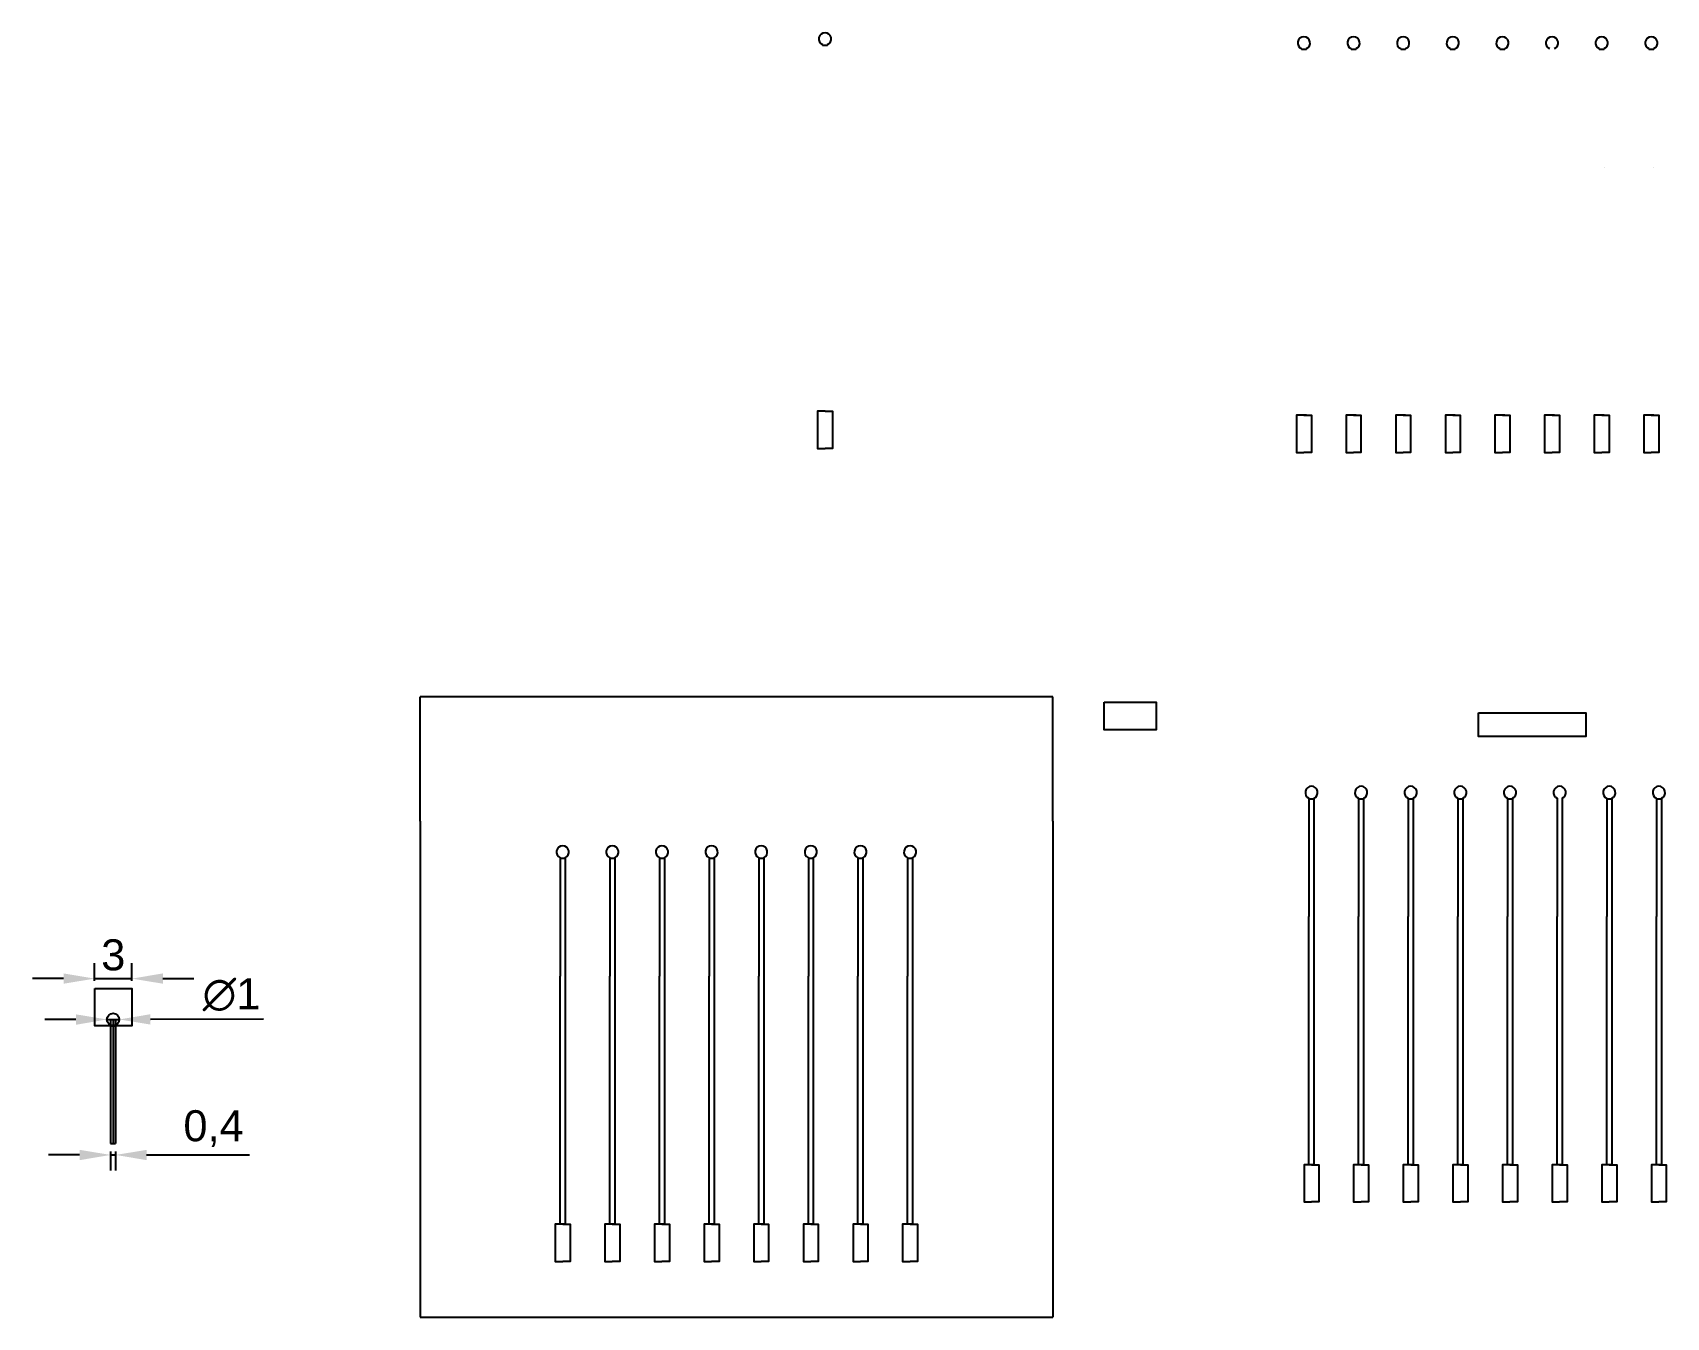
# Model space of a CAD drawing. Header units: millimetres. Extents: x -3 to 129, y -18 to 85.
import ezdxf

# ---------------------------------------------------------------- set-up
doc = ezdxf.new("R2010")
doc.units = ezdxf.units.MM
for name, color, linetype in [('coverlay_openings', 4, 'Continuous'), ('notcoverlay', 50, 'Continuous'), ('outline', 3, 'Continuous'), ('traces', 10, 'Continuous')]:
    doc.layers.add(name, color=color, linetype=linetype)
doc.styles.get("Standard").update_dxf_attribs({"font": 'arial.ttf'})
doc.dimstyles.new('ISO-25', dxfattribs={"dimtxt": 2.5, "dimasz": 2.5, "dimexe": 1.25, "dimexo": 0.625, "dimtad": 1, "dimtxsty": 'Standard', "dimcen": 2.5, "dimadec": 0, "dimazin": 0, "dimtfac": 1, "dimtmove": 0, "dimatfit": 3, "dimfxl": 1, "dimarcsym": 0})

# ---------------------------------------------------------------- blocks, each defined once
blk = doc.blocks.new('*D2')
at = {"color": 0, "lineweight": -2, "transparency": 16777216}
for p, q in [((2.44, 8.68), (2.44, 10.1)), ((5.44, 8.68), (5.44, 10.1)), ((-0.06, 8.85), (-2.56, 8.85)), ((2.44, 8.85), (5.44, 8.85)), ((7.94, 8.85), (10.44, 8.85))]:
    blk.add_line(p, q, dxfattribs=at)
at = {"color": 0, "transparency": 16777216}
for points in [[(-0.06, 9.27), (-0.06, 8.44), (2.44, 8.85)], [(7.94, 9.27), (7.94, 8.44), (5.44, 8.85)]]:
    blk.add_solid(points, dxfattribs=at)
at = {"layer": 'Defpoints', "color": 0, "transparency": 16777216}
for p in [(2.44, 8.06), (5.44, 8.85), (5.44, 8.06)]:
    blk.add_point(p, dxfattribs=at)
at = {"color": 0, "transparency": 16777216, "insert": (3.94, 10.75), "char_height": 2.5, "attachment_point": 5}
blk.add_mtext('3', dxfattribs=at)
blk = doc.blocks.new('*D3')
at = {"color": 0, "lineweight": -2, "transparency": 16777216}
for p, q in [((0.93, 5.55), (-1.57, 5.55)), ((3.43, 5.56), (4.43, 5.56)), ((16.04, 5.58), (6.93, 5.56))]:
    blk.add_line(p, q, dxfattribs=at)
at = {"color": 0, "transparency": 16777216}
for points in [[(0.93, 5.97), (0.93, 5.13), (3.43, 5.56)], [(6.93, 5.98), (6.93, 5.15), (4.43, 5.56)]]:
    blk.add_solid(points, dxfattribs=at)
at = {"layer": 'Defpoints', "color": 0, "transparency": 16777216}
for p in [(3.43, 5.56), (4.43, 5.56)]:
    blk.add_point(p, dxfattribs=at)
at = {"color": 0, "transparency": 16777216, "insert": (13.47, 7.55), "char_height": 2.5, "attachment_point": 5, "rotation": 0.1089}
blk.add_mtext('∅1', dxfattribs=at)
blk = doc.blocks.new('*D4')
at = {"color": 0, "lineweight": -2, "transparency": 16777216}
for p, q in [((3.73, -5.07), (3.73, -6.61)), ((4.13, -5.07), (4.13, -6.61)), ((1.23, -5.36), (-1.27, -5.36)), ((3.73, -5.36), (4.13, -5.36)), ((6.63, -5.36), (14.92, -5.36))]:
    blk.add_line(p, q, dxfattribs=at)
at = {"color": 0, "transparency": 16777216}
for points in [[(1.23, -4.95), (1.23, -5.78), (3.73, -5.36)], [(6.63, -4.95), (6.63, -5.78), (4.13, -5.36)]]:
    blk.add_solid(points, dxfattribs=at)
at = {"layer": 'Defpoints', "color": 0, "transparency": 16777216}
for p in [(3.73, -4.44), (4.13, -4.44), (4.13, -5.36)]:
    blk.add_point(p, dxfattribs=at)
at = {"color": 0, "transparency": 16777216, "insert": (12.02, -3.24), "char_height": 2.5, "attachment_point": 5}
blk.add_mtext('0,4', dxfattribs=at)

msp = doc.modelspace()

# ---------------------------------------------------------------- linework, layer by layer
for p, q in [((61.108, 84.13), (61.108, 84.088)), ((61.108, 84.088), (61.508, 84.088)), ((61.508, 84.13), (61.508, 84.088)), ((99.704, 83.802), (99.704, 83.76)), ((99.704, 83.76), (100.104, 83.76)), ((100.104, 83.802), (100.104, 83.76)), ((103.704, 83.802), (103.704, 83.76)), ((103.704, 83.76), (104.104, 83.76)), ((104.104, 83.802), (104.104, 83.76)), ((107.704, 83.802), (107.704, 83.76)), ((107.704, 83.76), (108.104, 83.76)), ((108.104, 83.802), (108.104, 83.76)), ((111.704, 83.802), (111.704, 83.76)), ((111.704, 83.76), (112.104, 83.76)), ((112.104, 83.802), (112.104, 83.76)), ((115.704, 83.802), (115.704, 83.76)), ((115.704, 83.76), (116.104, 83.76)), ((116.104, 83.802), (116.104, 83.76)), ((123.704, 83.802), (123.704, 83.76)), ((123.704, 83.76), (124.104, 83.76)), ((124.104, 83.802), (124.104, 83.76)), ((127.704, 83.802), (127.704, 83.76)), ((127.704, 83.76), (128.104, 83.76)), ((128.104, 83.802), (128.104, 83.76)), ((100.315, 23.392), (100.315, 13.851)), ((100.315, 23.351), (100.715, 23.351)), ((100.715, 23.392), (100.715, 13.851)), ((104.315, 23.392), (104.315, 13.851)), ((104.315, 23.351), (104.715, 23.351)), ((104.715, 23.392), (104.715, 13.851)), ((108.315, 23.392), (108.315, 13.851)), ((108.315, 23.351), (108.715, 23.351)), ((108.715, 23.392), (108.715, 13.851)), ((112.315, 23.392), (112.315, 13.851)), ((112.315, 23.351), (112.715, 23.351)), ((112.715, 23.392), (112.715, 13.851)), ((116.315, 23.392), (116.315, 13.851)), ((116.315, 23.351), (116.715, 23.351)), ((116.715, 23.392), (116.715, 13.851)), ((120.315, 23.392), (120.315, 13.851)), ((120.715, 23.392), (120.715, 13.851)), ((124.315, 23.392), (124.315, 13.851)), ((124.315, 23.351), (124.715, 23.351)), ((124.715, 23.392), (124.715, 13.851)), ((128.315, 23.392), (128.315, 13.851)), ((128.315, 23.351), (128.715, 23.351)), ((128.715, 23.392), (128.715, 13.851)), ((3.726, 5.557), (3.726, -4.443)), ((3.726, 5.557), (4.126, 5.557)), ((3.926, 5.557), (3.926, -4.443)), ((4.126, 5.557), (4.126, -4.443)), ((3.726, 5.099), (4.126, 5.099)), ((3.726, 5.057), (4.126, 5.057)), ((3.726, -4.443), (4.126, -4.443))]:
    msp.add_line(p, q)
for points in [[(124.104, 74.26), (124.104, 74.26)], [(128.104, 74.26), (128.104, 74.26)], [(83.801, 31.141), (88.001, 31.141), (88.001, 28.914), (83.801, 28.914)], [(2.444, 8.057), (5.444, 8.057), (5.444, 5.057), (2.444, 5.057)]]:
    msp.add_lwpolyline(points, close=True)
for points in [[(61.308, 54.588), (60.708, 54.588), (60.708, 51.588), (61.308, 51.588)], [(61.308, 54.588), (60.708, 54.588), (60.708, 51.588), (61.308, 51.588)], [(61.308, 54.588), (61.908, 54.588), (61.908, 51.588), (61.308, 51.588)], [(99.904, 54.26), (99.304, 54.26), (99.304, 51.26), (99.904, 51.26)], [(99.904, 54.26), (99.304, 54.26), (99.304, 51.26), (99.904, 51.26)], [(100.104, 54.26), (99.704, 54.26)], [(99.904, 54.26), (100.504, 54.26), (100.504, 51.26), (99.904, 51.26)], [(99.904, 54.26), (100.504, 54.26), (100.504, 51.26), (99.904, 51.26)], [(103.904, 54.26), (103.304, 54.26), (103.304, 51.26), (103.904, 51.26)], [(103.904, 54.26), (103.304, 54.26), (103.304, 51.26), (103.904, 51.26)], [(104.104, 54.26), (103.704, 54.26)], [(103.904, 54.26), (104.504, 54.26), (104.504, 51.26), (103.904, 51.26)], [(103.904, 54.26), (104.504, 54.26), (104.504, 51.26), (103.904, 51.26)], [(107.904, 54.26), (107.304, 54.26), (107.304, 51.26), (107.904, 51.26)], [(107.904, 54.26), (107.304, 54.26), (107.304, 51.26), (107.904, 51.26)], [(108.104, 54.26), (107.704, 54.26)], [(107.904, 54.26), (108.504, 54.26), (108.504, 51.26), (107.904, 51.26)], [(107.904, 54.26), (108.504, 54.26), (108.504, 51.26), (107.904, 51.26)], [(111.904, 54.26), (111.304, 54.26), (111.304, 51.26), (111.904, 51.26)], [(111.904, 54.26), (111.304, 54.26), (111.304, 51.26), (111.904, 51.26)], [(112.104, 54.26), (111.704, 54.26)], [(111.904, 54.26), (112.504, 54.26), (112.504, 51.26), (111.904, 51.26)], [(111.904, 54.26), (112.504, 54.26), (112.504, 51.26), (111.904, 51.26)], [(115.904, 54.26), (115.304, 54.26), (115.304, 51.26), (115.904, 51.26)], [(115.904, 54.26), (115.304, 54.26), (115.304, 51.26), (115.904, 51.26)], [(116.104, 54.26), (115.704, 54.26)], [(115.904, 54.26), (116.504, 54.26), (116.504, 51.26), (115.904, 51.26)], [(115.904, 54.26), (116.504, 54.26), (116.504, 51.26), (115.904, 51.26)], [(119.904, 54.26), (119.304, 54.26), (119.304, 51.26), (119.904, 51.26)], [(119.904, 54.26), (119.304, 54.26), (119.304, 51.26), (119.904, 51.26)], [(120.104, 54.26), (119.704, 54.26)], [(119.904, 54.26), (120.504, 54.26), (120.504, 51.26), (119.904, 51.26)], [(119.904, 54.26), (120.504, 54.26), (120.504, 51.26), (119.904, 51.26)], [(123.904, 54.26), (123.304, 54.26), (123.304, 51.26), (123.904, 51.26)], [(123.904, 54.26), (123.304, 54.26), (123.304, 51.26), (123.904, 51.26)], [(124.104, 54.26), (123.704, 54.26)], [(123.904, 54.26), (124.504, 54.26), (124.504, 51.26), (123.904, 51.26)], [(123.904, 54.26), (124.504, 54.26), (124.504, 51.26), (123.904, 51.26)], [(127.904, 54.26), (127.304, 54.26), (127.304, 51.26), (127.904, 51.26)], [(127.904, 54.26), (127.304, 54.26), (127.304, 51.26), (127.904, 51.26)], [(128.104, 54.26), (127.704, 54.26)], [(127.904, 54.26), (128.504, 54.26), (128.504, 51.26), (127.904, 51.26)], [(127.904, 54.26), (128.504, 54.26), (128.504, 51.26), (127.904, 51.26)], [(100.715, 13.851), (100.715, -6.149), (100.315, -6.149), (100.315, 13.851)], [(104.715, 13.851), (104.715, -6.149), (104.315, -6.149), (104.315, 13.851)], [(108.715, 13.851), (108.715, -6.149), (108.315, -6.149), (108.315, 13.851)], [(112.715, 13.851), (112.715, -6.149), (112.315, -6.149), (112.315, 13.851)], [(116.715, 13.851), (116.715, -6.149), (116.315, -6.149), (116.315, 13.851)], [(120.715, 13.851), (120.715, -6.149), (120.315, -6.149), (120.315, 13.851)], [(124.715, 13.851), (124.715, 13.851), (124.715, -6.149), (124.315, -6.149), (124.315, 13.851)], [(128.715, 13.851), (128.715, 13.851), (128.715, -6.149), (128.315, -6.149), (128.315, 13.851)], [(100.515, -6.149), (99.915, -6.149), (99.915, -9.149), (100.515, -9.149)], [(100.515, -6.149), (99.915, -6.149), (99.915, -9.149), (100.515, -9.149)], [(100.515, -6.149), (101.115, -6.149), (101.115, -9.149), (100.515, -9.149)], [(100.515, -6.149), (101.115, -6.149), (101.115, -9.149), (100.515, -9.149)], [(104.515, -6.149), (103.915, -6.149), (103.915, -9.149), (104.515, -9.149)], [(104.515, -6.149), (103.915, -6.149), (103.915, -9.149), (104.515, -9.149)], [(104.515, -6.149), (105.115, -6.149), (105.115, -9.149), (104.515, -9.149)], [(104.515, -6.149), (105.115, -6.149), (105.115, -9.149), (104.515, -9.149)], [(108.515, -6.149), (107.915, -6.149), (107.915, -9.149), (108.515, -9.149)], [(108.515, -6.149), (107.915, -6.149), (107.915, -9.149), (108.515, -9.149)], [(108.515, -6.149), (109.115, -6.149), (109.115, -9.149), (108.515, -9.149)], [(108.515, -6.149), (109.115, -6.149), (109.115, -9.149), (108.515, -9.149)], [(112.515, -6.149), (111.915, -6.149), (111.915, -9.149), (112.515, -9.149)], [(112.515, -6.149), (111.915, -6.149), (111.915, -9.149), (112.515, -9.149)], [(112.515, -6.149), (113.115, -6.149), (113.115, -9.149), (112.515, -9.149)], [(112.515, -6.149), (113.115, -6.149), (113.115, -9.149), (112.515, -9.149)], [(116.515, -6.149), (115.915, -6.149), (115.915, -9.149), (116.515, -9.149)], [(116.515, -6.149), (115.915, -6.149), (115.915, -9.149), (116.515, -9.149)], [(116.515, -6.149), (117.115, -6.149), (117.115, -9.149), (116.515, -9.149)], [(116.515, -6.149), (117.115, -6.149), (117.115, -9.149), (116.515, -9.149)], [(120.515, -6.149), (119.915, -6.149), (119.915, -9.149), (120.515, -9.149)], [(120.515, -6.149), (119.915, -6.149), (119.915, -9.149), (120.515, -9.149)], [(120.515, -6.149), (121.115, -6.149), (121.115, -9.149), (120.515, -9.149)], [(120.515, -6.149), (121.115, -6.149), (121.115, -9.149), (120.515, -9.149)], [(124.515, -6.149), (123.915, -6.149), (123.915, -9.149), (124.515, -9.149)], [(124.515, -6.149), (123.915, -6.149), (123.915, -9.149), (124.515, -9.149)], [(124.515, -6.149), (125.115, -6.149), (125.115, -9.149), (124.515, -9.149)], [(124.515, -6.149), (125.115, -6.149), (125.115, -9.149), (124.515, -9.149)], [(128.515, -6.149), (127.915, -6.149), (127.915, -9.149), (128.515, -9.149)], [(128.515, -6.149), (127.915, -6.149), (127.915, -9.149), (128.515, -9.149)], [(128.515, -6.149), (129.115, -6.149), (129.115, -9.149), (128.515, -9.149)], [(128.515, -6.149), (129.115, -6.149), (129.115, -9.149), (128.515, -9.149)]]:
    msp.add_lwpolyline(points)
msp.add_circle((3.926, 5.557), 0.5)
for centre in [(61.308, 84.588), (99.904, 84.26), (99.904, 84.26), (103.904, 84.26), (103.904, 84.26), (107.904, 84.26), (107.904, 84.26), (111.904, 84.26), (111.904, 84.26), (115.904, 84.26), (115.904, 84.26), (119.904, 84.26), (119.904, 84.26), (123.904, 84.26), (123.904, 84.26), (127.904, 84.26), (127.904, 84.26), (100.515, 23.851), (100.515, 23.851), (104.515, 23.851), (104.515, 23.851), (108.515, 23.851), (108.515, 23.851), (112.515, 23.851), (112.515, 23.851), (116.515, 23.851), (116.515, 23.851), (120.515, 23.851), (120.515, 23.851), (124.515, 23.851), (124.515, 23.851), (128.515, 23.851), (128.515, 23.851)]:
    msp.add_arc(centre, 0.5, 293.57818, 246.42182)
at = {"layer": 'coverlay_openings'}
for p, q in [((39.962, 18.595), (39.962, 18.553)), ((39.962, 18.553), (40.362, 18.553)), ((40.362, 18.595), (40.362, 18.553)), ((43.962, 18.595), (43.962, 18.553)), ((43.962, 18.553), (44.362, 18.553)), ((44.362, 18.595), (44.362, 18.553)), ((47.962, 18.595), (47.962, 18.553)), ((47.962, 18.553), (48.362, 18.553)), ((48.362, 18.595), (48.362, 18.553)), ((51.962, 18.595), (51.962, 18.553)), ((51.962, 18.553), (52.362, 18.553)), ((52.362, 18.595), (52.362, 18.553)), ((55.962, 18.595), (55.962, 18.553)), ((55.962, 18.553), (56.362, 18.553)), ((56.362, 18.595), (56.362, 18.553)), ((59.962, 18.595), (59.962, 18.553)), ((59.962, 18.553), (60.362, 18.553)), ((60.362, 18.595), (60.362, 18.553)), ((63.962, 18.595), (63.962, 18.553)), ((63.962, 18.553), (64.362, 18.553)), ((64.362, 18.595), (64.362, 18.553)), ((67.962, 18.595), (67.962, 18.553)), ((67.962, 18.553), (68.362, 18.553)), ((68.362, 18.595), (68.362, 18.553))]:
    msp.add_line(p, q, dxfattribs=at)
for points in [[(40.162, -10.947), (39.562, -10.947), (39.562, -13.947), (40.162, -13.947)], [(40.162, -10.947), (40.762, -10.947), (40.762, -13.947), (40.162, -13.947)], [(44.162, -10.947), (43.562, -10.947), (43.562, -13.947), (44.162, -13.947)], [(44.162, -10.947), (44.762, -10.947), (44.762, -13.947), (44.162, -13.947)], [(48.162, -10.947), (47.562, -10.947), (47.562, -13.947), (48.162, -13.947)], [(48.162, -10.947), (48.762, -10.947), (48.762, -13.947), (48.162, -13.947)], [(52.162, -10.947), (51.562, -10.947), (51.562, -13.947), (52.162, -13.947)], [(52.162, -10.947), (52.762, -10.947), (52.762, -13.947), (52.162, -13.947)], [(56.162, -10.947), (55.562, -10.947), (55.562, -13.947), (56.162, -13.947)], [(56.162, -10.947), (56.762, -10.947), (56.762, -13.947), (56.162, -13.947)], [(60.162, -10.947), (59.562, -10.947), (59.562, -13.947), (60.162, -13.947)], [(60.162, -10.947), (60.762, -10.947), (60.762, -13.947), (60.162, -13.947)], [(64.162, -10.947), (63.562, -10.947), (63.562, -13.947), (64.162, -13.947)], [(64.162, -10.947), (64.762, -10.947), (64.762, -13.947), (64.162, -13.947)], [(68.162, -10.947), (67.562, -10.947), (67.562, -13.947), (68.162, -13.947)], [(68.162, -10.947), (68.762, -10.947), (68.762, -13.947), (68.162, -13.947)]]:
    msp.add_lwpolyline(points, dxfattribs=at)
for centre in [(40.162, 19.053), (44.162, 19.053), (48.162, 19.053), (52.162, 19.053), (56.162, 19.053), (60.162, 19.053), (64.162, 19.053), (68.162, 19.053)]:
    msp.add_arc(centre, 0.5, 293.57818, 246.42182, dxfattribs=at)
at = {"layer": 'notcoverlay'}
for p, q in [((39.962, 18.595), (39.962, 9.053)), ((39.962, 18.553), (40.362, 18.553)), ((40.362, 18.595), (40.362, 9.053)), ((43.962, 18.595), (43.962, 9.053)), ((43.962, 18.553), (44.362, 18.553)), ((44.362, 18.595), (44.362, 9.053)), ((47.962, 18.595), (47.962, 9.053)), ((47.962, 18.553), (48.362, 18.553)), ((48.362, 18.595), (48.362, 9.053)), ((51.962, 18.595), (51.962, 9.053)), ((51.962, 18.553), (52.362, 18.553)), ((52.362, 18.595), (52.362, 9.053)), ((55.962, 18.595), (55.962, 9.053)), ((55.962, 18.553), (56.362, 18.553)), ((56.362, 18.595), (56.362, 9.053)), ((59.962, 18.595), (59.962, 9.053)), ((59.962, 18.553), (60.362, 18.553)), ((59.962, 18.553), (60.362, 18.553)), ((60.362, 18.595), (60.362, 9.053)), ((63.962, 18.595), (63.962, 9.053)), ((63.962, 18.553), (64.362, 18.553)), ((64.362, 18.595), (64.362, 9.053)), ((67.962, 18.595), (67.962, 9.053)), ((67.962, 18.553), (68.362, 18.553)), ((68.362, 18.595), (68.362, 9.053))]:
    msp.add_line(p, q, dxfattribs=at)
msp.add_lwpolyline([(113.977, 30.282), (122.626, 30.282), (122.626, 28.353), (113.977, 28.353)], close=True, dxfattribs=at)
for points in [[(40.362, 9.053), (40.362, -10.947), (39.962, -10.947), (39.962, 9.053)], [(44.362, 9.053), (44.362, -10.947), (43.962, -10.947), (43.962, 9.053)], [(48.362, 9.053), (48.362, -10.947), (47.962, -10.947), (47.962, 9.053)], [(52.362, 9.053), (52.362, -10.947), (51.962, -10.947), (51.962, 9.053)], [(56.362, 9.053), (56.362, -10.947), (55.962, -10.947), (55.962, 9.053)], [(60.362, 9.053), (60.362, -10.947), (59.962, -10.947), (59.962, 9.053)], [(64.362, 9.053), (64.362, 9.053), (64.362, -10.947), (63.962, -10.947), (63.962, 9.053)], [(68.362, 9.053), (68.362, 9.053), (68.362, -10.947), (67.962, -10.947), (67.962, 9.053)]]:
    msp.add_lwpolyline(points, dxfattribs=at)
at = {"layer": 'outline'}
for p, q in [((28.68, 21.553), (28.68, 31.553)), ((79.68, 31.553), (28.68, 31.553)), ((79.68, 21.553), (79.68, 31.553)), ((28.68, 21.553), (28.68, -18.447)), ((79.68, 21.553), (79.68, -18.447)), ((28.68, -18.447), (79.68, -18.447))]:
    msp.add_line(p, q, dxfattribs=at)
at = {"layer": 'traces', "color": 1}
for p, q in [((39.962, 18.595), (39.962, 9.053)), ((39.962, 18.595), (39.962, 9.053)), ((39.962, 18.553), (40.362, 18.553)), ((39.962, 18.553), (40.362, 18.553)), ((40.362, 18.595), (40.362, 9.053)), ((40.362, 18.595), (40.362, 9.053)), ((43.962, 18.595), (43.962, 9.053)), ((43.962, 18.595), (43.962, 9.053)), ((43.962, 18.553), (44.362, 18.553)), ((43.962, 18.553), (44.362, 18.553)), ((44.362, 18.595), (44.362, 9.053)), ((44.362, 18.595), (44.362, 9.053)), ((47.962, 18.595), (47.962, 9.053)), ((47.962, 18.595), (47.962, 9.053)), ((47.962, 18.553), (48.362, 18.553)), ((47.962, 18.553), (48.362, 18.553)), ((48.362, 18.595), (48.362, 9.053)), ((48.362, 18.595), (48.362, 9.053)), ((51.962, 18.595), (51.962, 9.053)), ((51.962, 18.595), (51.962, 9.053)), ((51.962, 18.553), (52.362, 18.553)), ((51.962, 18.553), (52.362, 18.553)), ((52.362, 18.595), (52.362, 9.053)), ((52.362, 18.595), (52.362, 9.053)), ((55.962, 18.595), (55.962, 9.053)), ((55.962, 18.595), (55.962, 9.053)), ((55.962, 18.553), (56.362, 18.553)), ((55.962, 18.553), (56.362, 18.553)), ((56.362, 18.595), (56.362, 9.053)), ((56.362, 18.595), (56.362, 9.053)), ((59.962, 18.595), (59.962, 9.053)), ((59.962, 18.595), (59.962, 9.053)), ((59.962, 18.553), (60.362, 18.553)), ((59.962, 18.553), (60.362, 18.553)), ((60.362, 18.595), (60.362, 9.053)), ((60.362, 18.595), (60.362, 9.053)), ((63.962, 18.595), (63.962, 9.053)), ((63.962, 18.595), (63.962, 9.053)), ((63.962, 18.553), (64.362, 18.553)), ((63.962, 18.553), (64.362, 18.553)), ((64.362, 18.595), (64.362, 9.053)), ((64.362, 18.595), (64.362, 9.053)), ((67.962, 18.595), (67.962, 9.053)), ((67.962, 18.595), (67.962, 9.053)), ((67.962, 18.553), (68.362, 18.553)), ((67.962, 18.553), (68.362, 18.553)), ((68.362, 18.595), (68.362, 9.053)), ((68.362, 18.595), (68.362, 9.053))]:
    msp.add_line(p, q, dxfattribs=at)
for points in [[(40.362, 9.053), (40.362, -10.947), (39.962, -10.947), (39.962, 9.053)], [(40.362, 9.053), (40.362, -10.947), (39.962, -10.947), (39.962, 9.053)], [(44.362, 9.053), (44.362, -10.947), (43.962, -10.947), (43.962, 9.053)], [(44.362, 9.053), (44.362, -10.947), (43.962, -10.947), (43.962, 9.053)], [(48.362, 9.053), (48.362, -10.947), (47.962, -10.947), (47.962, 9.053)], [(48.362, 9.053), (48.362, -10.947), (47.962, -10.947), (47.962, 9.053)], [(52.362, 9.053), (52.362, -10.947), (51.962, -10.947), (51.962, 9.053)], [(52.362, 9.053), (52.362, -10.947), (51.962, -10.947), (51.962, 9.053)], [(56.362, 9.053), (56.362, -10.947), (55.962, -10.947), (55.962, 9.053)], [(56.362, 9.053), (56.362, -10.947), (55.962, -10.947), (55.962, 9.053)], [(60.362, 9.053), (60.362, -10.947), (59.962, -10.947), (59.962, 9.053)], [(60.362, 9.053), (60.362, -10.947), (59.962, -10.947), (59.962, 9.053)], [(64.362, 9.053), (64.362, 9.053), (64.362, -10.947), (63.962, -10.947), (63.962, 9.053)], [(64.362, 9.053), (64.362, 9.053), (64.362, -10.947), (63.962, -10.947), (63.962, 9.053)], [(68.362, 9.053), (68.362, 9.053), (68.362, -10.947), (67.962, -10.947), (67.962, 9.053)], [(68.362, 9.053), (68.362, 9.053), (68.362, -10.947), (67.962, -10.947), (67.962, 9.053)], [(40.162, -10.947), (39.562, -10.947), (39.562, -13.947), (40.162, -13.947)], [(40.162, -10.947), (39.562, -10.947), (39.562, -13.947), (40.162, -13.947)], [(40.162, -10.947), (40.762, -10.947), (40.762, -13.947), (40.162, -13.947)], [(40.162, -10.947), (40.762, -10.947), (40.762, -13.947), (40.162, -13.947)], [(44.162, -10.947), (43.562, -10.947), (43.562, -13.947), (44.162, -13.947)], [(44.162, -10.947), (43.562, -10.947), (43.562, -13.947), (44.162, -13.947)], [(44.162, -10.947), (44.762, -10.947), (44.762, -13.947), (44.162, -13.947)], [(44.162, -10.947), (44.762, -10.947), (44.762, -13.947), (44.162, -13.947)], [(48.162, -10.947), (47.562, -10.947), (47.562, -13.947), (48.162, -13.947)], [(48.162, -10.947), (47.562, -10.947), (47.562, -13.947), (48.162, -13.947)], [(48.162, -10.947), (48.762, -10.947), (48.762, -13.947), (48.162, -13.947)], [(48.162, -10.947), (48.762, -10.947), (48.762, -13.947), (48.162, -13.947)], [(52.162, -10.947), (51.562, -10.947), (51.562, -13.947), (52.162, -13.947)], [(52.162, -10.947), (51.562, -10.947), (51.562, -13.947), (52.162, -13.947)], [(52.162, -10.947), (52.762, -10.947), (52.762, -13.947), (52.162, -13.947)], [(52.162, -10.947), (52.762, -10.947), (52.762, -13.947), (52.162, -13.947)], [(56.162, -10.947), (55.562, -10.947), (55.562, -13.947), (56.162, -13.947)], [(56.162, -10.947), (55.562, -10.947), (55.562, -13.947), (56.162, -13.947)], [(56.162, -10.947), (56.762, -10.947), (56.762, -13.947), (56.162, -13.947)], [(56.162, -10.947), (56.762, -10.947), (56.762, -13.947), (56.162, -13.947)], [(60.162, -10.947), (59.562, -10.947), (59.562, -13.947), (60.162, -13.947)], [(60.162, -10.947), (59.562, -10.947), (59.562, -13.947), (60.162, -13.947)], [(60.162, -10.947), (60.762, -10.947), (60.762, -13.947), (60.162, -13.947)], [(60.162, -10.947), (60.762, -10.947), (60.762, -13.947), (60.162, -13.947)], [(64.162, -10.947), (63.562, -10.947), (63.562, -13.947), (64.162, -13.947)], [(64.162, -10.947), (63.562, -10.947), (63.562, -13.947), (64.162, -13.947)], [(64.162, -10.947), (64.762, -10.947), (64.762, -13.947), (64.162, -13.947)], [(64.162, -10.947), (64.762, -10.947), (64.762, -13.947), (64.162, -13.947)], [(68.162, -10.947), (67.562, -10.947), (67.562, -13.947), (68.162, -13.947)], [(68.162, -10.947), (67.562, -10.947), (67.562, -13.947), (68.162, -13.947)], [(68.162, -10.947), (68.762, -10.947), (68.762, -13.947), (68.162, -13.947)], [(68.162, -10.947), (68.762, -10.947), (68.762, -13.947), (68.162, -13.947)]]:
    msp.add_lwpolyline(points, dxfattribs=at)
for centre in [(40.162, 19.053), (40.162, 19.053), (44.162, 19.053), (44.162, 19.053), (48.162, 19.053), (48.162, 19.053), (52.162, 19.053), (52.162, 19.053), (56.162, 19.053), (56.162, 19.053), (60.162, 19.053), (60.162, 19.053), (64.162, 19.053), (64.162, 19.053), (68.162, 19.053), (68.162, 19.053)]:
    msp.add_arc(centre, 0.5, 293.57818, 246.42182, dxfattribs=at)

# ---------------------------------------------------------------- dimensions: what is measured, and where the dimension line sits
for base, p1, p2, picture, middle in [((5.444, 8.852), (2.444, 8.057), (5.444, 8.057), '*D2', (3.944, 10.755)), ((4.126, -5.363), (3.726, -4.443), (4.126, -4.443), '*D4', (12.022, -3.236))]:
    dim = msp.add_linear_dim(base=base, p1=p1, p2=p2, dimstyle='ISO-25')
    dim.commit()
    dim.dimension.update_dxf_attribs({"geometry": picture, "text_midpoint": middle})
dim = msp.add_diameter_dim_2p(p1=(3.426, 5.556), p2=(4.426, 5.558), dimstyle='ISO-25')
dim.commit()
dim.dimension.update_dxf_attribs({"geometry": '*D3', "text_midpoint": (13.472, 5.575), "dimtype": 163})

doc.saveas('drawing.dxf')
